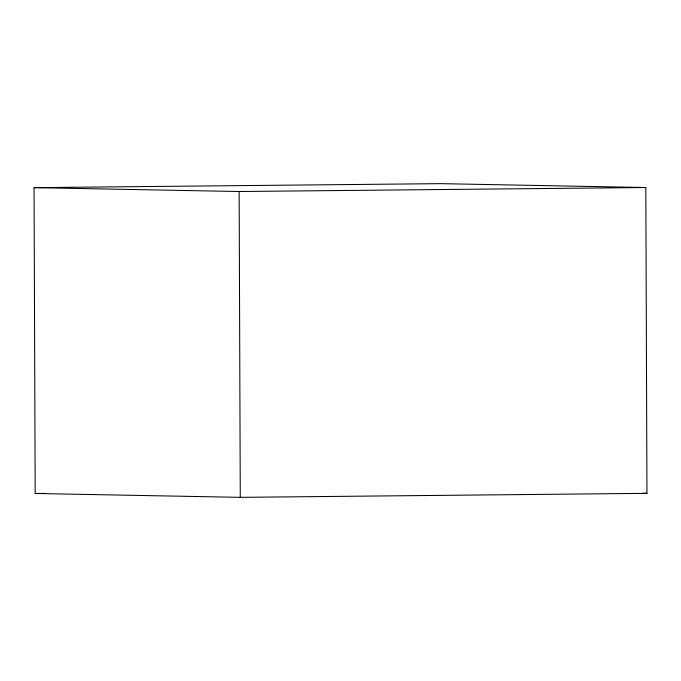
<?xml version="1.0" encoding="UTF-8"?>
<svg xmlns="http://www.w3.org/2000/svg" width="681" height="681" viewBox="0 0 681 681"><rect width="100%" height="100%" fill="white"/><g stroke="black" fill="none" stroke-linecap="round" stroke-linejoin="round"><path stroke-width="1.02" d="M34.05 187.65L440.726 183.649L645.818 187.522L646.95 493.35L240.274 497.351L35.182 493.478L34.05 187.65L239.142 191.523L645.818 187.522M35.182 493.478L44.742 493.385M642.702 493.265L646.95 493.35M239.142 191.523L240.274 497.351"/></g></svg>
